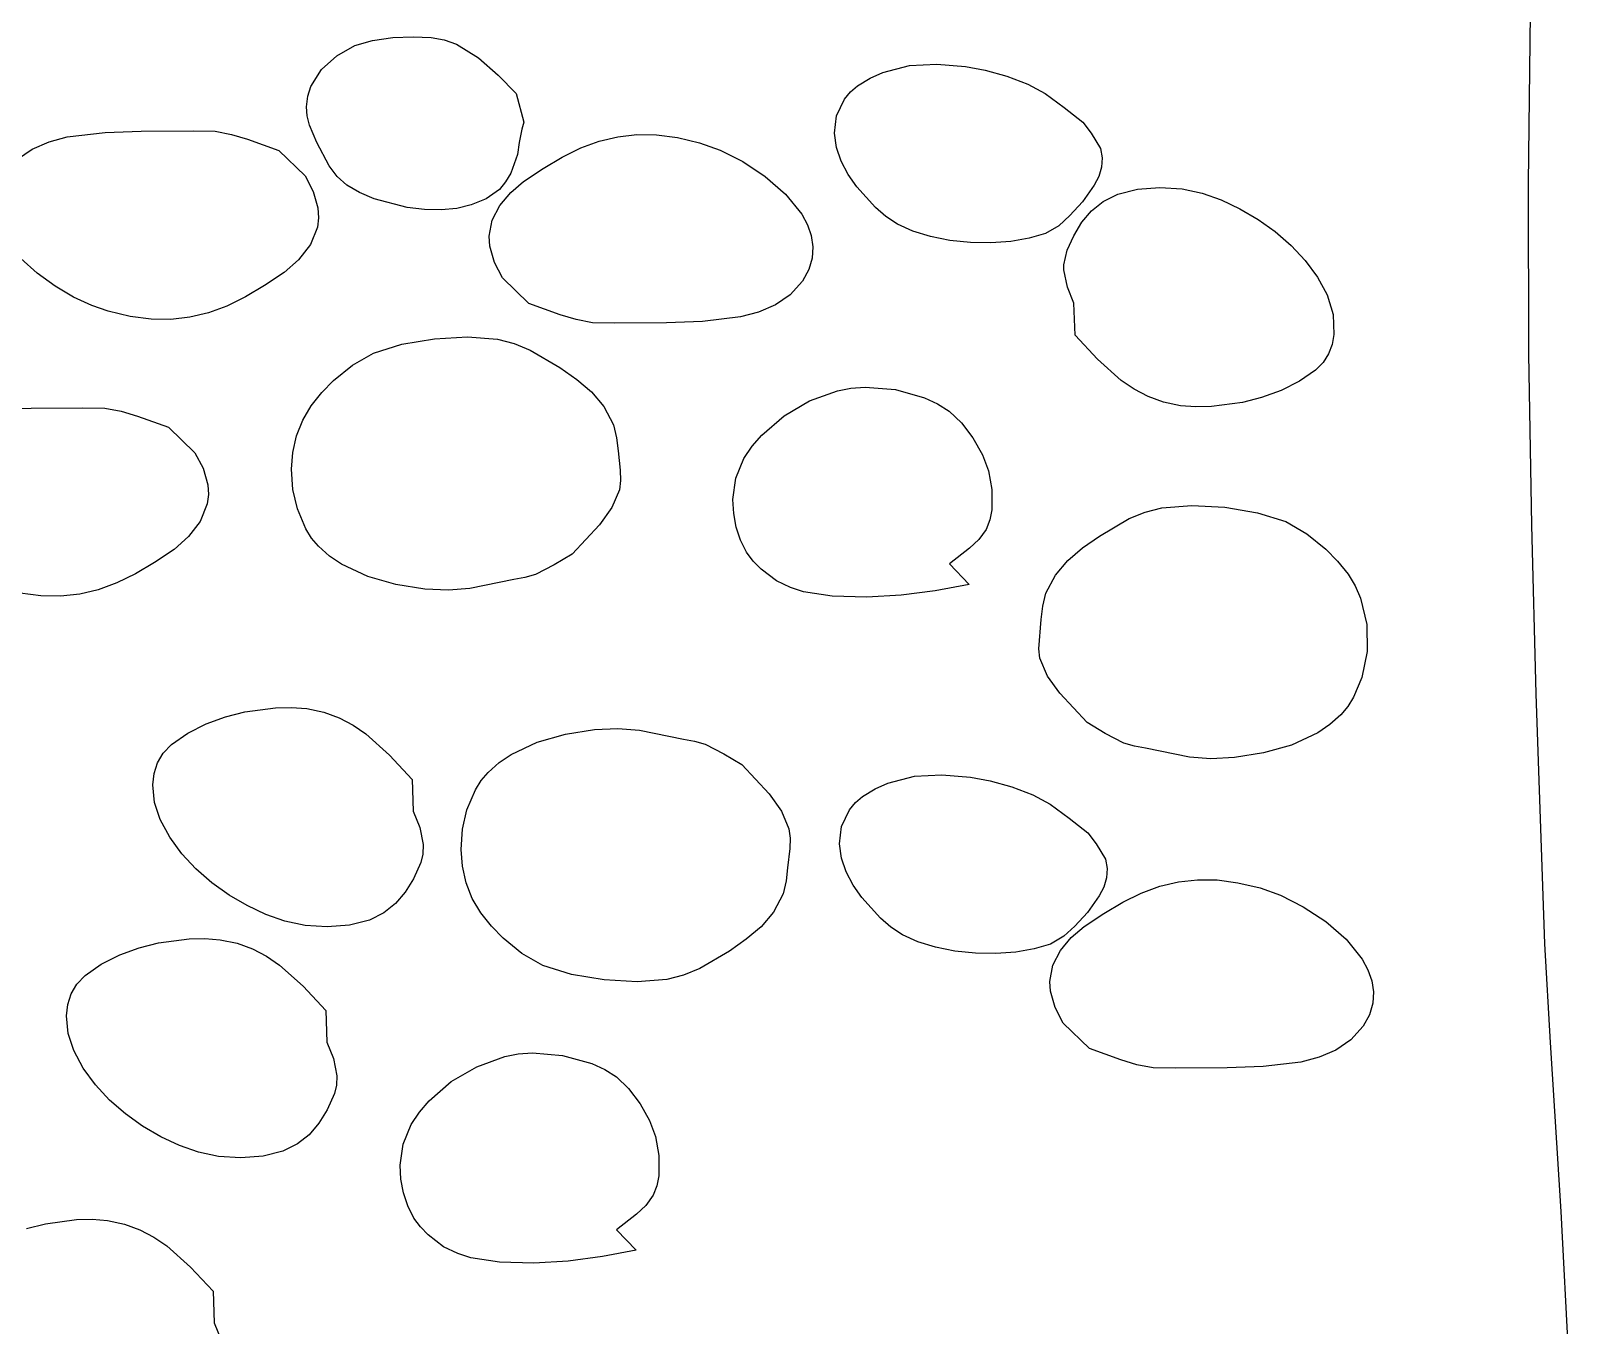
# Model space of a CAD drawing. Extents: x 2 to 598, y 382 to 3498.
# Drawn here: x 306.7 to 447.8, y 881.5 to 1000.1 of the extents above; entities that cross this region are included whole.
import ezdxf

# ---------------------------------------------------------------- set-up
doc = ezdxf.new("R2010")
doc.units = 0

msp = doc.modelspace()

# ---------------------------------------------------------------- linework, layer by layer
at = {"layer": 'Calque 1'}
for p, q in [((443.970721, 986.15458), (444.168, 1001.708)), ((336.408117, 998.7524), (338.010784, 999.233025)), ((338.010784, 999.233025), (339.866755, 999.487825)), ((339.866755, 999.487825), (341.740181, 999.559137)), ((341.740181, 999.559137), (343.395217, 999.4893)), ((343.395217, 999.4893), (344.59042, 999.277764)), ((344.59042, 999.277764), (345.70807, 998.877989)), ((333.357192, 996.566037), (334.75477, 997.82533)), ((334.75477, 997.82533), (336.408117, 998.7524)), ((345.70807, 998.877989), (347.739917, 997.645612)), ((347.739917, 997.645612), (349.549164, 996.055955)), ((332.371701, 995.001552), (333.357192, 996.566037)), ((383.626271, 995.775352), (384.802497, 996.305939)), ((384.802497, 996.305939), (387.22318, 996.921612)), ((387.22318, 996.921612), (389.742206, 997.057605)), ((389.742206, 997.057605), (392.368417, 996.8511)), ((392.368417, 996.8511), (394.163895, 996.513167)), ((394.163895, 996.513167), (396.150942, 995.943812)), ((332.082338, 994.113307), (332.371701, 995.001552)), ((349.549164, 996.055955), (351.194217, 994.3728)), ((381.82278, 994.508887), (382.471317, 995.0734)), ((382.471317, 995.0734), (383.626271, 995.775352)), ((396.150942, 995.943812), (398.072701, 995.210302)), ((398.072701, 995.210302), (399.672317, 994.3799)), ((331.954617, 993.1589), (332.082338, 994.113307)), ((351.194217, 994.3728), (351.887217, 991.7492)), ((380.55123, 992.312712), (381.283817, 993.8378)), ((381.283817, 993.8378), (381.82278, 994.508887)), ((399.672317, 994.3799), (401.423155, 993.097187)), ((332.023069, 992.308623), (331.954617, 993.1589)), ((331.954617, 993.1589), (331.954617, 993.1589)), ((332.252255, 991.454137), (332.023069, 992.308623)), ((380.353617, 990.7409), (380.55123, 992.312712)), ((401.423155, 993.097187), (403.116617, 991.7346)), ((310.047192, 990.382512), (313.527458, 990.797967)), ((313.527458, 990.797967), (316.827217, 990.9055)), ((316.827217, 990.9055), (321.577817, 990.9485)), ((321.577817, 990.9485), (323.596817, 990.9055)), ((323.596817, 990.9055), (325.096405, 990.623405)), ((325.096405, 990.623405), (326.573042, 990.183462)), ((332.924517, 989.863), (332.252255, 991.454137)), ((351.708917, 991.0991), (351.451617, 989.863)), ((351.887217, 991.7492), (351.708917, 991.0991)), ((360.503505, 990.410862), (362.248827, 990.603105)), ((362.248827, 990.603105), (364.06035, 990.576427)), ((364.06035, 990.576427), (365.964453, 990.328725)), ((380.533026, 989.431948), (380.353617, 990.7409)), ((380.353617, 990.7409), (380.353617, 990.7409)), ((403.116617, 991.7346), (403.886017, 990.722962)), ((403.886017, 990.722962), (404.739717, 989.328)), ((305.479323, 988.340808), (306.839439, 989.274602)), ((306.839439, 989.274602), (308.380938, 989.939147)), ((308.380938, 989.939147), (310.047192, 990.382512)), ((326.573042, 990.183462), (329.436317, 989.1495)), ((329.436317, 989.1495), (331.851117, 986.808)), ((334.04783, 987.738962), (332.924517, 989.863)), ((351.451617, 989.863), (351.293417, 988.7794)), ((355.400939, 988.541617), (357.10594, 989.378017)), ((357.10594, 989.378017), (358.798002, 990.001799)), ((358.798002, 990.001799), (360.503505, 990.410862)), ((365.964453, 990.328725), (367.987517, 989.8579)), ((367.987517, 989.8579), (369.87342, 989.174438)), ((369.87342, 989.174438), (371.948753, 988.123162)), ((380.970267, 988.155237), (380.533026, 989.431948)), ((404.739717, 989.328), (404.901108, 988.473293)), ((334.784494, 986.753458), (334.04783, 987.738962)), ((351.293417, 988.7794), (350.682455, 987.0718)), ((353.656617, 987.4947), (355.400939, 988.541617)), ((371.948753, 988.123162), (374.01799, 986.759137)), ((381.613758, 986.940158), (380.970267, 988.155237)), ((404.901108, 988.473293), (404.831912, 987.616352)), ((331.851117, 986.808), (332.587805, 985.391612)), ((335.675817, 985.9609), (334.784494, 986.753458)), ((350.222572, 986.259625), (349.670317, 985.5703)), ((350.682455, 987.0718), (350.222572, 986.259625)), ((350.690036, 985.293606), (351.855217, 986.3026)), ((351.855217, 986.3026), (353.656617, 987.4947)), ((374.01799, 986.759137), (375.885605, 985.137425)), ((382.411917, 985.8161), (381.613758, 986.940158)), ((404.574179, 986.770831), (404.169955, 985.950387)), ((404.831912, 987.616352), (404.574179, 986.770831)), ((332.587805, 985.391612), (333.019017, 983.8811)), ((336.832953, 985.296467), (335.675817, 985.9609)), ((338.178033, 984.72478), (336.832953, 985.296467)), ((349.670317, 985.5703), (348.43063, 984.724837)), ((349.699867, 984.104125), (350.690036, 985.293606)), ((375.885605, 985.137425), (377.356071, 983.313091)), ((384.10883, 983.92055), (382.411917, 985.8161)), ((404.169955, 985.950387), (403.090228, 984.439355)), ((404.995645, 984.476044), (406.325417, 985.1301)), ((406.325417, 985.1301), (408.148212, 985.59187)), ((408.148212, 985.59187), (410.18143, 985.752037)), ((410.18143, 985.752037), (412.221415, 985.628236)), ((412.221415, 985.628236), (414.064517, 985.2381)), ((414.064517, 985.2381), (415.803375, 984.609354)), ((444.01458, 970.461163), (443.970721, 986.15458)), ((333.019017, 983.8811), (333.078651, 982.985526)), ((341.207892, 983.925262), (338.178033, 984.72478)), ((342.780608, 983.730243), (341.207892, 983.925262)), ((344.317139, 983.693589), (342.780608, 983.730243)), ((345.761453, 983.831706), (344.317139, 983.693589)), ((347.057517, 984.161), (345.761453, 983.831706)), ((348.43063, 984.724837), (347.057517, 984.161)), ((349.000473, 982.758006), (349.699867, 984.104125)), ((385.06364, 983.09855), (384.10883, 983.92055)), ((403.090228, 984.439355), (401.929117, 983.1925)), ((403.029701, 982.573031), (403.914742, 983.6217)), ((403.914742, 983.6217), (404.995645, 984.476044)), ((415.803375, 984.609354), (417.521733, 983.803595)), ((417.521733, 983.803595), (419.185738, 982.832679)), ((332.967755, 982.125542), (332.320767, 980.530137)), ((333.078651, 982.985526), (332.967755, 982.125542)), ((348.707617, 981.2791), (349.000473, 982.758006)), ((377.356071, 983.313091), (377.881271, 982.342149)), ((377.881271, 982.342149), (378.233862, 981.3412)), ((386.133117, 982.3904), (385.06364, 983.09855)), ((387.537046, 981.746526), (386.133117, 982.3904)), ((400.909755, 982.252537), (399.712117, 981.545)), ((401.929117, 983.1925), (400.909755, 982.252537)), ((402.287517, 981.336), (403.029701, 982.573031)), ((419.185738, 982.832679), (420.761542, 981.708462)), ((348.767517, 980.3836), (348.707517, 981.2791)), ((348.707517, 981.2791), (348.707617, 981.2791)), ((378.233862, 981.3412), (378.389403, 980.317128)), ((389.16534, 981.251516), (387.537046, 981.746526)), ((390.947739, 980.907822), (389.16534, 981.251516)), ((392.81398, 980.7179), (390.947739, 980.907822)), ((394.6938, 980.684203), (392.81398, 980.7179)), ((396.516937, 980.809184), (394.6938, 980.684203)), ((398.21313, 981.095299), (396.516937, 980.809184)), ((399.712117, 981.545), (398.21313, 981.095299)), ((401.675017, 980.020937), (402.287517, 981.336)), ((420.761542, 981.708462), (422.215292, 980.4428)), ((307.275055, 977.88905), (305.795297, 979.23604)), ((332.320767, 980.530137), (331.250855, 979.130464)), ((349.19873, 978.873075), (348.767517, 980.3836)), ((378.323453, 979.276815), (378.011571, 978.227145)), ((378.389403, 980.317128), (378.323453, 979.276815)), ((401.394017, 978.6581), (401.675017, 980.020937)), ((422.215292, 980.4428), (423.513139, 979.047548)), ((308.920182, 976.703085), (307.275055, 977.88905)), ((329.930817, 977.9621), (328.129917, 976.7699)), ((331.250855, 979.130464), (329.930817, 977.9621)), ((349.935417, 977.4566), (349.19873, 978.873075)), ((378.011571, 978.227145), (377.429317, 977.175)), ((401.396317, 978.6581), (401.394017, 978.6581)), ((401.396317, 978.2137), (401.396317, 978.6581)), ((401.704605, 976.630212), (401.396317, 978.2137)), ((423.513139, 979.047548), (424.621231, 977.534563)), ((310.625803, 975.707681), (308.920182, 976.703085)), ((328.129917, 976.7699), (326.385595, 975.722987)), ((352.350217, 975.1152), (349.935417, 977.4566)), ((377.429317, 977.175), (376.30719, 975.923863)), ((402.306817, 975.1353), (401.704605, 976.630212)), ((424.621231, 977.534563), (425.505717, 975.9157)), ((312.28704, 974.932374), (310.625803, 975.707681)), ((326.385595, 975.722987), (324.680594, 974.886597)), ((355.21328, 974.0812), (352.350217, 975.1152)), ((374.947017, 974.990056), (373.405438, 974.325509)), ((376.30719, 975.923863), (374.947017, 974.990056)), ((402.405817, 972.2301), (402.306817, 975.1353)), ((425.505717, 975.9157), (426.068448, 974.124148)), ((313.799017, 974.4067), (312.28704, 974.932374)), ((315.822081, 973.935904), (313.799017, 974.4067)), ((317.726184, 973.688216), (315.822081, 973.935904)), ((319.537707, 973.661539), (317.726184, 973.688216)), ((321.28303, 973.853775), (319.537707, 973.661539)), ((322.988532, 974.262827), (321.28303, 973.853775)), ((324.680594, 974.886597), (322.988532, 974.262827)), ((356.689722, 973.641281), (355.21328, 974.0812)), ((358.189217, 973.3592), (356.689722, 973.641281)), ((371.739092, 973.88215), (368.258655, 973.466719)), ((373.405438, 974.325509), (371.739092, 973.88215)), ((426.068448, 974.124148), (426.142442, 972.264862)), ((360.208217, 973.3162), (358.189217, 973.3592)), ((364.958817, 973.3592), (360.208217, 973.3162)), ((368.258655, 973.466719), (364.958817, 973.3592)), ((404.474962, 970.008977), (402.405817, 972.2301)), ((426.142442, 972.264862), (425.967451, 971.36282)), ((338.099917, 970.5789), (340.716062, 971.388655)), ((340.716062, 971.388655), (343.697955, 971.889287)), ((343.697955, 971.889287), (346.721228, 972.049177)), ((346.721228, 972.049177), (349.461517, 971.8367)), ((349.461517, 971.8367), (350.992842, 971.452641)), ((350.992842, 971.452641), (352.461467, 970.8538)), ((352.461467, 970.8538), (355.182117, 969.2565)), ((425.967451, 971.36282), (425.635823, 970.507445)), ((334.457817, 968.0643), (336.173455, 969.468937)), ((336.173455, 969.468937), (338.099917, 970.5789)), ((406.63918, 968.068737), (404.474962, 970.008977)), ((425.136073, 969.719938), (424.456717, 969.0215)), ((425.635823, 970.507445), (425.136073, 969.719938)), ((444.259949, 954.800239), (444.01458, 970.461163)), ((333.374867, 966.948262), (334.457817, 968.0643)), ((355.182117, 969.2565), (356.734836, 968.161416)), ((356.734836, 968.161416), (358.094467, 967.013025)), ((407.820447, 967.259956), (406.63918, 968.068737)), ((422.974673, 967.988687), (421.287842, 967.143075)), ((424.456717, 969.0215), (422.974673, 967.988687)), ((332.399017, 965.7441), (333.374867, 966.948262)), ((358.094467, 967.013025), (359.230148, 965.674697)), ((378.077659, 966.183389), (380.635217, 967.1211)), ((380.635217, 967.1211), (381.862692, 967.365599)), ((381.862692, 967.365599), (383.182211, 967.460841)), ((383.182211, 967.460841), (385.942842, 967.229175)), ((385.942842, 967.229175), (388.608036, 966.477347)), ((409.10169, 966.588605), (407.820447, 967.259956)), ((410.508313, 966.077085), (409.10169, 966.588605)), ((419.507898, 966.494075), (417.746517, 966.0511)), ((421.287842, 967.143075), (419.507898, 966.494075)), ((303.425944, 965.417981), (306.725717, 965.5255)), ((306.725717, 965.5255), (311.476317, 965.5685)), ((311.476317, 965.5685), (313.495317, 965.5255)), ((313.495317, 965.5255), (314.994947, 965.243341)), ((314.994947, 965.243341), (316.47158, 964.80325)), ((331.621661, 964.41477), (332.399017, 965.7441)), ((359.230148, 965.674697), (360.111017, 964.0098)), ((375.73538, 964.826287), (378.077659, 966.183389)), ((388.608036, 966.477347), (389.808258, 965.922386)), ((389.808258, 965.922386), (390.868717, 965.2566)), ((390.868717, 965.2566), (391.99095, 964.194977)), ((412.065717, 965.7478), (410.508313, 966.077085)), ((413.487464, 965.632698), (412.065717, 965.7478)), ((414.919692, 965.664437), (413.487464, 965.632698)), ((417.746517, 966.0511), (414.919692, 965.664437)), ((316.47158, 964.80325), (319.334817, 963.769)), ((319.334817, 963.769), (321.749617, 961.4276)), ((331.063942, 962.976212), (331.621661, 964.41477)), ((360.111017, 964.0098), (360.39448, 962.816737)), ((373.700394, 963.061017), (375.73538, 964.826287)), ((391.99095, 964.194977), (393.045955, 962.790687)), ((330.722486, 961.465598), (331.063942, 962.976212)), ((360.39448, 962.816737), (360.526517, 961.6032)), ((372.826891, 962.028826), (373.700394, 963.061017)), ((393.045955, 962.790687), (393.913065, 961.253555)), ((321.749617, 961.4276), (322.486305, 960.011162)), ((330.593917, 959.9201), (330.722486, 961.465598)), ((360.526517, 961.6032), (360.717242, 959.835975)), ((371.316205, 959.098125), (372.064717, 960.8988)), ((372.064717, 960.8988), (372.826891, 962.028826)), ((393.913065, 961.253555), (394.471617, 959.7934)), ((322.486305, 960.011162), (322.917517, 958.5006)), ((330.715567, 958.071775), (330.593917, 959.9201)), ((330.593917, 959.9201), (330.593917, 959.9201)), ((360.717242, 959.835975), (360.746651, 958.904887)), ((394.471617, 959.7934), (394.768217, 958.0586)), ((322.917517, 958.5006), (322.977177, 957.605076)), ((331.132417, 956.2914), (330.715567, 958.071775)), ((360.645317, 958.0479), (359.955798, 956.421184)), ((360.746651, 958.904887), (360.645317, 958.0479)), ((371.053917, 957.1527), (371.316205, 959.098125)), ((394.768217, 958.0586), (394.775317, 956.198062)), ((322.866347, 956.745162), (322.219555, 955.149925)), ((322.977177, 957.605076), (322.866347, 956.745162)), ((371.121603, 955.880673), (371.053917, 957.1527)), ((371.053917, 957.1527), (371.053917, 957.1527)), ((331.903842, 954.468825), (331.132417, 956.2914)), ((359.955798, 956.421184), (358.831392, 954.83795)), ((371.36013, 954.629112), (371.121603, 955.880673)), ((394.593055, 955.280061), (394.253517, 954.4165)), ((394.775317, 956.198062), (394.593055, 955.280061)), ((404.655017, 953.8062), (407.37563, 955.403462)), ((407.37563, 955.403462), (408.84425, 956.002298)), ((408.84425, 956.002298), (410.375617, 956.3864)), ((410.375617, 956.3864), (413.115905, 956.598848)), ((413.115905, 956.598848), (416.139167, 956.438987)), ((416.139167, 956.438987), (419.12103, 955.938383)), ((419.12103, 955.938383), (421.737117, 955.1286)), ((322.219555, 955.149925), (321.149819, 953.7504)), ((332.433648, 953.621859), (331.903842, 954.468825)), ((358.831392, 954.83795), (356.330317, 952.1506)), ((371.757675, 953.42947), (371.36013, 954.629112)), ((394.253517, 954.4165), (393.584811, 953.476311)), ((403.102242, 952.711102), (404.655017, 953.8062)), ((421.737117, 955.1286), (423.663629, 954.018637)), ((423.663629, 954.018637), (425.379317, 952.614)), ((444.6672, 939.3443), (444.259949, 954.800239)), ((319.829817, 952.5821), (318.028417, 951.39)), ((321.149819, 953.7504), (319.829817, 952.5821)), ((333.072317, 952.8663), (332.433648, 953.621859)), ((334.086094, 951.972476), (333.072317, 952.8663)), ((372.302417, 952.3132), (371.757675, 953.42947)), ((392.727442, 952.685812), (390.888917, 951.2513)), ((393.584811, 953.476311), (392.727442, 952.685812)), ((401.742592, 951.562687), (403.102242, 952.711102)), ((425.379317, 952.614), (426.461942, 951.498175)), ((318.028417, 951.39), (316.284095, 950.343083)), ((335.183486, 951.221123), (334.086094, 951.972476)), ((337.578192, 950.091337), (335.183486, 951.221123)), ((354.66933, 951.165425), (352.965217, 950.2644)), ((356.330317, 952.1506), (354.66933, 951.165425)), ((372.90868, 951.50055), (372.302417, 952.3132)), ((373.628417, 950.7743), (372.90868, 951.50055)), ((390.888917, 951.2513), (392.689817, 949.3651)), ((400.60693, 950.224355), (401.742592, 951.562687)), ((426.461942, 951.498175), (427.437617, 950.2943)), ((316.284095, 950.343083), (314.579094, 949.506683)), ((340.154586, 949.367958), (337.578192, 950.091337)), ((350.986017, 949.8091), (346.932205, 948.981575)), ((351.990917, 949.9916), (350.986017, 949.8091)), ((352.965217, 950.2644), (351.990917, 949.9916)), ((375.033517, 949.6901), (373.628417, 950.7743)), ((376.332786, 949.074222), (375.033517, 949.6901)), ((399.726117, 948.5595), (400.60693, 950.224355)), ((427.437617, 950.2943), (428.077114, 949.24073)), ((307.624684, 948.308273), (305.720581, 948.555975)), ((309.436207, 948.281595), (307.624684, 948.308273)), ((311.18153, 948.473837), (309.436207, 948.281595)), ((312.887032, 948.882901), (311.18153, 948.473837)), ((314.579094, 949.506683), (312.887032, 948.882901)), ((342.810817, 948.942), (340.154586, 949.367958)), ((344.971219, 948.8272), (342.810817, 948.942)), ((346.932205, 948.981575), (344.971219, 948.8272)), ((377.521167, 948.6765), (376.332786, 949.074222)), ((380.160317, 948.2809), (377.521167, 948.6765)), ((383.316894, 948.185523), (380.160317, 948.2809)), ((386.46223, 948.377162), (383.316894, 948.185523)), ((389.588984, 948.79172), (386.46223, 948.377162)), ((392.689817, 949.3651), (389.588984, 948.79172)), ((399.442655, 947.366437), (399.726117, 948.5595)), ((428.077114, 949.24073), (428.575609, 948.112419)), ((399.310617, 946.1529), (399.442655, 947.366437)), ((428.575609, 948.112419), (429.156679, 945.7079)), ((399.090517, 943.4544), (399.310617, 946.1529)), ((429.156679, 945.7079), (429.194994, 943.233406)), ((399.191717, 942.5976), (399.090517, 943.4544)), ((399.090517, 943.4544), (399.090517, 943.4544)), ((399.881292, 940.97087), (399.191717, 942.5976)), ((429.194994, 943.233406), (428.704717, 940.8416)), ((401.005717, 939.387612), (399.881292, 940.97087)), ((428.704717, 940.8416), (427.93328, 939.018775)), ((403.506717, 936.7003), (401.005717, 939.387612)), ((427.93328, 939.018775), (427.403444, 938.171637)), ((445.4806, 916.4284), (444.6672, 939.3443)), ((322.765917, 936.586062), (324.545908, 937.235039)), ((324.545908, 937.235039), (326.307317, 937.678)), ((326.307317, 937.678), (329.134092, 938.064662)), ((329.134092, 938.064662), (330.566286, 938.096402)), ((330.566286, 938.096402), (331.988017, 937.9813)), ((331.988017, 937.9813), (333.545432, 937.652022)), ((333.545432, 937.652022), (334.952022, 937.140459)), ((334.952022, 937.140459), (336.233199, 936.469029)), ((426.764717, 937.416), (425.750973, 936.522176)), ((427.403444, 938.171637), (426.764717, 937.416)), ((319.597117, 934.7076), (321.079076, 935.740455)), ((321.079076, 935.740455), (322.765917, 936.586062)), ((336.233199, 936.469029), (337.41438, 935.66015)), ((337.41438, 935.66015), (339.578406, 933.719716)), ((353.120942, 934.911862), (355.697301, 935.635242)), ((355.697301, 935.635242), (358.353517, 936.0612)), ((358.353517, 936.0612), (360.513919, 936.175972)), ((360.513919, 936.175972), (362.474905, 936.021625)), ((362.474905, 936.021625), (366.528717, 935.1941)), ((405.167792, 935.715125), (403.506717, 936.7003)), ((406.871917, 934.8141), (405.167792, 935.715125)), ((424.653606, 935.770823), (422.25893, 934.641037)), ((425.750973, 936.522176), (424.653606, 935.770823)), ((318.845656, 933.91513), (319.597117, 934.7076)), ((350.72627, 933.782077), (353.120942, 934.911862)), ((366.528717, 935.1941), (367.533658, 935.011637)), ((367.533658, 935.011637), (368.507917, 934.7388)), ((368.507917, 934.7388), (370.212042, 933.837737)), ((407.846179, 934.541262), (406.871917, 934.8141)), ((408.851117, 934.3588), (407.846179, 934.541262)), ((412.904929, 933.531237), (408.851117, 934.3588)), ((422.25893, 934.641037), (419.682547, 933.917658)), ((318.002809, 932.032027), (318.319655, 933.013187)), ((318.319655, 933.013187), (318.845656, 933.91513)), ((339.578406, 933.719716), (341.647417, 931.4985)), ((348.615117, 932.1369), (349.628889, 933.030724)), ((349.628889, 933.030724), (350.72627, 933.782077)), ((370.212042, 933.837737), (371.873117, 932.8526)), ((371.873117, 932.8526), (374.374121, 930.16525)), ((414.865915, 933.376886), (412.904929, 933.531237)), ((417.026317, 933.4917), (414.865915, 933.376886)), ((419.682547, 933.917658), (417.026317, 933.4917)), ((317.878817, 931.0019), (318.002809, 932.032027)), ((341.647417, 931.4985), (341.746417, 928.5938)), ((347.446555, 930.534162), (347.97639, 931.381305)), ((347.97639, 931.381305), (348.615117, 932.1369)), ((385.260897, 931.164817), (387.68158, 931.780662)), ((387.68158, 931.780662), (390.200606, 931.916827)), ((390.200606, 931.916827), (392.826817, 931.7104)), ((392.826817, 931.7104), (394.622295, 931.372375)), ((394.622295, 931.372375), (396.609342, 930.802825)), ((318.030305, 929.3734), (317.878617, 931.0019)), ((317.878617, 931.0019), (317.878817, 931.0019)), ((346.675117, 928.7113), (347.446555, 930.534162)), ((374.374121, 930.16525), (375.498543, 928.582016)), ((382.28118, 929.36765), (382.929717, 929.9322)), ((382.929717, 929.9322), (384.084671, 930.634173)), ((384.084671, 930.634173), (385.260897, 931.164817)), ((396.609342, 930.802825), (398.531101, 930.069137)), ((398.531101, 930.069137), (400.130717, 929.2387)), ((318.547317, 927.813), (318.030305, 929.3734)), ((341.746417, 928.5938), (342.348392, 927.098675)), ((346.258205, 926.931137), (346.675117, 928.7113)), ((375.498543, 928.582016), (376.188117, 926.9553)), ((381.00963, 927.171462), (381.742217, 928.6966)), ((381.742217, 928.6966), (382.28118, 929.36765)), ((400.130717, 929.2387), (401.881542, 927.955975)), ((319.431779, 926.194075), (318.547317, 927.813)), ((342.348392, 927.098675), (342.656517, 925.5149)), ((380.812017, 925.5996), (381.00963, 927.171462)), ((401.881542, 927.955975), (403.574917, 926.5933)), ((320.539867, 924.681052), (319.431779, 926.194075)), ((346.136717, 925.0831), (346.258205, 926.931137)), ((376.188117, 926.9553), (376.28938, 926.098298)), ((376.28938, 926.098298), (376.259917, 925.167187)), ((380.991426, 924.290648), (380.812017, 925.5996)), ((380.812017, 925.5996), (380.812017, 925.5996)), ((403.574917, 926.5933), (404.344405, 925.581962)), ((404.344405, 925.581962), (405.198117, 924.1873)), ((321.837724, 923.28578), (320.539867, 924.681052)), ((342.62175, 924.656825), (342.442355, 923.891825)), ((342.656517, 925.5149), (342.62175, 924.656825)), ((346.265416, 923.537523), (346.136707, 925.0831)), ((346.136707, 925.0831), (346.136717, 925.0831)), ((376.259917, 925.167187), (376.069217, 923.4)), ((381.428667, 923.013937), (380.991426, 924.290648)), ((405.198117, 924.1873), (405.359475, 923.332563)), ((323.291492, 922.020112), (321.837724, 923.28578)), ((342.442355, 923.891825), (341.766117, 922.3931)), ((346.606873, 922.026737), (346.265416, 923.537523)), ((376.069217, 923.4), (375.93718, 922.186425)), ((382.072158, 921.798858), (381.428667, 923.013937)), ((405.359475, 923.332563), (405.290255, 922.475544)), ((324.867313, 920.895899), (323.291492, 922.020112)), ((341.766117, 922.3931), (341.023889, 921.156112)), ((347.164497, 920.588008), (346.606873, 922.026737)), ((375.93718, 922.186425), (375.653717, 920.9934)), ((382.870317, 920.6748), (382.072158, 921.798858)), ((405.032503, 921.629915), (404.628267, 920.80935)), ((405.290255, 922.475544), (405.032503, 921.629915)), ((408.483455, 921.077902), (410.175529, 921.701668)), ((410.175529, 921.701668), (411.881042, 922.110712)), ((411.881042, 922.110712), (413.626371, 922.302937)), ((413.626371, 922.302937), (415.437892, 922.276242)), ((415.437892, 922.276242), (417.341982, 922.028529)), ((417.341982, 922.028529), (419.365017, 921.5577)), ((419.365017, 921.5577), (421.250912, 920.874242)), ((326.53133, 919.924992), (324.867313, 920.895899)), ((340.138842, 920.10745), (339.057933, 919.253112)), ((341.023889, 921.156112), (340.138842, 920.10745)), ((347.941707, 919.2586), (347.164497, 920.588008)), ((375.653717, 920.9934), (374.772909, 919.328503)), ((384.567192, 918.779262), (382.870317, 920.6748)), ((404.628267, 920.80935), (403.54853, 919.298106)), ((405.034117, 919.1946), (406.778443, 920.241513)), ((406.778443, 920.241513), (408.483455, 921.077902)), ((421.250912, 920.874242), (423.326225, 919.822977)), ((328.249683, 919.119242), (326.53133, 919.924992)), ((329.988517, 918.4905), (328.249683, 919.119242)), ((337.728117, 918.5991), (335.905286, 918.137236)), ((339.057933, 919.253112), (337.728117, 918.5991)), ((348.9176, 918.054637), (347.941707, 919.2586)), ((374.772909, 919.328503), (373.637246, 917.990175)), ((385.521998, 917.957292), (384.567192, 918.779262)), ((403.54853, 919.298106), (402.387417, 918.0512)), ((403.232617, 918.0019), (405.034117, 919.1946)), ((423.326225, 919.822977), (425.395437, 918.458963)), ((331.831711, 918.100458), (329.988517, 918.4905)), ((333.871892, 917.976862), (331.831711, 918.100458)), ((335.905286, 918.137236), (333.871892, 917.976862)), ((350.000517, 916.9388), (348.9176, 918.054637)), ((373.637246, 917.990175), (372.277593, 916.841784)), ((386.591517, 917.2492), (385.521998, 917.957292)), ((387.995417, 916.605326), (386.591517, 917.2492)), ((401.368142, 917.11125), (400.170517, 916.4038)), ((402.387417, 918.0512), (401.368142, 917.11125)), ((402.067478, 916.993027), (403.232617, 918.0019)), ((425.395437, 918.458963), (427.26303, 916.837262)), ((314.848055, 915.408712), (316.628022, 916.057683)), ((316.628022, 916.057683), (318.389417, 916.5006)), ((318.389417, 916.5006), (321.216205, 916.887312)), ((321.216205, 916.887312), (322.648456, 916.919086)), ((322.648456, 916.919086), (324.070217, 916.804)), ((324.070217, 916.804), (325.627621, 916.474711)), ((325.627621, 916.474711), (327.034244, 915.963181)), ((327.034244, 915.963181), (328.315487, 915.291817)), ((351.716242, 915.534212), (350.000517, 916.9388)), ((370.724817, 915.7467), (368.004205, 914.1494)), ((372.277593, 916.841784), (370.724817, 915.7467)), ((389.623698, 916.110316), (387.995417, 916.605326)), ((391.406095, 915.766622), (389.623698, 916.110316)), ((393.272342, 915.5767), (391.406095, 915.766622)), ((398.671526, 915.954099), (396.975323, 915.667984)), ((400.170517, 916.4038), (398.671526, 915.954099)), ((400.377887, 914.457742), (401.077305, 915.803712)), ((401.077305, 915.803712), (402.067478, 916.993027)), ((427.26303, 916.837262), (428.733483, 915.012935)), ((445.9973, 907.37), (445.4806, 916.4284)), ((311.679217, 913.5303), (313.161219, 914.563111)), ((313.161219, 914.563111), (314.848055, 915.408712)), ((328.315487, 915.291817), (329.496755, 914.483025)), ((329.496755, 914.483025), (331.660972, 912.542781)), ((353.642717, 914.4243), (351.716242, 915.534212)), ((356.258762, 913.614503), (353.642717, 914.4243)), ((395.152173, 915.543003), (393.272342, 915.5767)), ((396.975323, 915.667984), (395.152173, 915.543003)), ((400.085017, 912.9789), (400.377887, 914.457742)), ((428.733483, 915.012935), (429.258683, 914.041993)), ((310.927772, 912.737772), (311.679217, 913.5303)), ((359.24063, 913.113875), (356.258762, 913.614503)), ((362.263915, 912.954009), (359.24063, 913.113875)), ((365.004217, 913.1665), (362.263915, 912.954009)), ((366.535584, 913.550559), (365.004217, 913.1665)), ((368.004205, 914.1494), (366.535584, 913.550559)), ((400.144917, 912.0834), (400.084917, 912.9789)), ((400.084917, 912.9789), (400.085017, 912.9789)), ((429.258683, 914.041993), (429.611278, 913.041042)), ((429.611278, 913.041042), (429.766829, 912.016965)), ((310.084994, 910.854628), (310.401805, 911.8358)), ((310.401805, 911.8358), (310.927772, 912.737772)), ((331.660972, 912.542781), (333.730117, 910.3217)), ((400.576129, 910.572837), (400.144917, 912.0834)), ((429.766829, 912.016965), (429.700896, 910.976644)), ((309.961017, 909.8245), (310.084994, 910.854628)), ((333.730117, 910.3217), (333.829117, 907.4164)), ((401.312817, 909.1564), (400.576129, 910.572837)), ((429.700896, 910.976644), (429.389038, 909.926961)), ((309.961317, 909.8245), (309.961017, 909.8245)), ((310.11318, 908.196), (309.961317, 909.8245)), ((403.727717, 906.815), (401.312817, 909.1564)), ((428.806817, 908.8748), (427.684689, 907.623663)), ((429.389038, 909.926961), (428.806817, 908.8748)), ((310.630517, 906.6356), (310.11318, 908.196)), ((333.829117, 907.4164), (334.431292, 905.921275)), ((427.684689, 907.623663), (426.324515, 906.689856)), ((446.962517, 891.899163), (445.9973, 907.37)), ((311.515003, 905.016675), (310.630517, 906.6356)), ((334.431292, 905.921275), (334.739617, 904.3375)), ((347.575717, 905.152587), (350.133317, 906.0903)), ((350.133317, 906.0903), (351.360788, 906.33477)), ((351.360788, 906.33477), (352.680297, 906.429998)), ((352.680297, 906.429998), (355.440905, 906.198337)), ((355.440905, 906.198337), (358.106094, 905.446533)), ((406.590692, 905.781037), (403.727717, 906.815)), ((424.782933, 906.025309), (423.11658, 905.58195)), ((426.324515, 906.689856), (424.782933, 906.025309)), ((312.623095, 903.503653), (311.515003, 905.016675)), ((345.233442, 903.795475), (347.575717, 905.152587)), ((358.106094, 905.446533), (359.306329, 904.891581)), ((359.306329, 904.891581), (360.366817, 904.2258)), ((408.067123, 905.341095), (406.590692, 905.781037)), ((409.566617, 905.059), (408.067123, 905.341095)), ((411.585617, 905.016), (409.566617, 905.059)), ((416.336217, 905.059), (411.585617, 905.016)), ((419.636112, 905.166519), (416.336217, 905.059)), ((423.11658, 905.58195), (419.636112, 905.166519)), ((313.920942, 902.108386), (312.623095, 903.503653)), ((334.70485, 903.479427), (334.525455, 902.714437)), ((334.739617, 904.3375), (334.70485, 903.479427)), ((343.19848, 902.030175), (345.233442, 903.795475)), ((360.366817, 904.2258), (361.488972, 903.164083)), ((361.488972, 903.164083), (362.543805, 901.759587)), ((315.374692, 900.842725), (313.920942, 902.108386)), ((334.525455, 902.714437), (333.849217, 901.2158)), ((342.324987, 900.997959), (343.19848, 902.030175)), ((362.543805, 901.759587), (363.410744, 900.222248)), ((316.950496, 899.718524), (315.374692, 900.842725)), ((333.849217, 901.2158), (333.107031, 899.978755)), ((341.562817, 899.8679), (342.324987, 900.997959)), ((363.410744, 900.222248), (363.969217, 898.762)), ((318.614501, 898.747634), (316.950496, 899.718524)), ((332.22198, 898.930062), (331.141047, 898.075714)), ((333.107031, 899.978755), (332.22198, 898.930062)), ((340.814055, 898.067312), (341.562817, 899.8679)), ((320.332859, 897.941909), (318.614501, 898.747634)), ((322.071717, 897.3132), (320.332859, 897.941909)), ((329.811217, 897.4217), (327.988401, 896.959837)), ((331.141047, 898.075714), (329.811217, 897.4217)), ((340.551517, 896.1219), (340.814055, 898.067312)), ((363.969217, 898.762), (364.266317, 897.0278)), ((323.914895, 896.9231), (322.071717, 897.3132)), ((325.955042, 896.799475), (323.914895, 896.9231)), ((327.988401, 896.959837), (325.955042, 896.799475)), ((340.619161, 894.849831), (340.551517, 896.1219)), ((340.551517, 896.1219), (340.551517, 896.1219)), ((364.266317, 897.0278), (364.273417, 895.166962)), ((340.857692, 893.598275), (340.619161, 894.849831)), ((364.273417, 895.166962), (364.091155, 894.248783)), ((341.255261, 892.398656), (340.857692, 893.598275)), ((363.751617, 893.3851), (363.082867, 892.444967)), ((364.091155, 894.248783), (363.751617, 893.3851)), ((341.800017, 891.2824), (341.255261, 892.398656)), ((363.082867, 892.444967), (362.225492, 891.654487)), ((447.7926, 876.2562), (446.962517, 891.899163)), ((306.299436, 890.314939), (308.060817, 890.7579)), ((308.060817, 890.7579), (310.887642, 891.144562)), ((310.887642, 891.144562), (312.31987, 891.176302)), ((312.31987, 891.176302), (313.741617, 891.0612)), ((313.741617, 891.0612), (315.299, 890.731944)), ((315.299, 890.731944), (316.705565, 890.220437)), ((342.406492, 890.469425), (341.800017, 891.2824)), ((343.126517, 889.743), (342.406492, 890.469425)), ((362.225492, 891.654487), (360.386917, 890.2199)), ((316.705565, 890.220437), (317.986729, 889.549087)), ((317.986729, 889.549087), (319.167905, 888.7403)), ((344.531617, 888.6593), (343.126517, 889.743)), ((360.386917, 890.2199), (362.187917, 888.3337)), ((319.167905, 888.7403), (321.33195, 886.800037)), ((345.830914, 888.043287), (344.531617, 888.6593)), ((347.019267, 887.645375), (345.830914, 888.043287)), ((349.658417, 887.2496), (347.019267, 887.645375)), ((359.08707, 887.760364), (355.960292, 887.345812)), ((362.187917, 888.3337), (359.08707, 887.760364)), ((321.33195, 886.800037), (323.401017, 884.5789)), ((352.814951, 887.15418), (349.658417, 887.2496)), ((355.960292, 887.345812), (352.814951, 887.15418)), ((323.401017, 884.5789), (323.500017, 881.6737)), ((323.500017, 881.6737), (324.102192, 880.178825))]:
    msp.add_line(p, q, dxfattribs=at)

doc.saveas('drawing.dxf')
